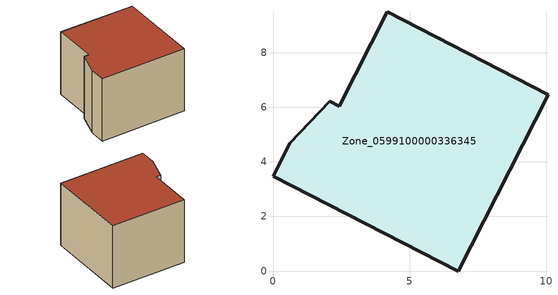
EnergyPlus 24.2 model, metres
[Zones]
Zone_0599100000336345
 floor ground (C_G): 2.08,6.21 2.42,6.04 4.18,9.49 10.07,6.45 6.78,0 0,3.47 0.62,4.69 z0
 wall outside (C_F): 0.62,4.69 0,3.47 6.78,0 10.07,6.45 4.18,9.49 2.42,6.04 2.08,6.21 0.62,4.69 z0:5.76
 roof outside (C_R): 2.42,6.04 2.08,6.21 0.62,4.69 0,3.47 6.78,0 10.07,6.45 4.18,9.49 z5.76
[BUILDING]
Pand.0599100000336345: North Axis=0; Terrain=City; Loads Convergence Tolerance Value=0.04; Temperature Convergence Tolerance Value=0.4; Solar Distribution=FullExterior; Maximum Number of Warmup Days=25; Minimum Number of Warmup Days=1
[Site:Location]
Rotterdam.The.Hague.AP_ZH_NLD Design_Conditions: Latitude=51.96; Longitude=4.45; Time Zone=1; Elevation=-4.5
[SITE:GROUNDTEMPERATURE:BUILDINGSURFACE]
18, 18, 18, 18, 18, 18, 18, 18, 18, 18, 18, 18
[MATERIAL] Thermal Absorptance=0.9; Solar Absorptance=0.7; Visible Absorptance=0.7
Name | Roughness | Thickness | Conductivity | Density | Specific Heat
G.TI.1975-1991 | MediumSmooth | 0.15 | 0.288461 | 540 | 1210
F.TI.1975-1991 | Rough | 0.3 | 0.230769 | 1920 | 840
R.TI.1975-1991 | MediumRough | 0.2 | 0.153846 | 1500 | 1000
[CONSTRUCTION]
C_G: G.TI.1975-1991
C_F: F.TI.1975-1991
C_R: R.TI.1975-1991
[ZONE]
Zone_0599100000336345: Type=1; Multiplier=1; Ceiling Height=Autocalculate; Volume=Autocalculate; Floor Area=autocalculate; Part of Total Floor Area=Yes
[ZONEINFILTRATION:DESIGNFLOWRATE]
Infil_Zone_0599100000336345: Zone or ZoneList or Space or SpaceList=Zone_0599100000336345; Schedule=AlwaysOn; Design Flow Rate Calculation Method=Flow/Area; Flow Rate per Floor Area=0.003; Constant Term Coefficient=1; Temperature Term Coefficient=0; Velocity Term Coefficient=0; Velocity Squared Term Coefficient=0
[HVACTEMPLATE:ZONE:IDEALLOADSAIRSYSTEM]
Zone_0599100000336345: Maximum Heating Supply Air Temperature=50; Minimum Cooling Supply Air Temperature=13; Maximum Heating Supply Air Humidity Ratio=0.0156; Minimum Cooling Supply Air Humidity Ratio=0.0077; Heating Limit=NoLimit; Cooling Limit=NoLimit; Dehumidification Control Type=ConstantSensibleHeatRatio; Cooling Sensible Heat Ratio=0.7; Dehumidification Setpoint=60; Humidification Control Type=None; Humidification Setpoint=30; Outdoor Air Method=None; Outdoor Air Flow Rate per Person=0.00944; Outdoor Air Flow Rate per Zone Floor Area=0; Outdoor Air Flow Rate per Zone=0; Demand Controlled Ventilation Type=None; Outdoor Air Economizer Type=NoEconomizer; Heat Recovery Type=None; Sensible Heat Recovery Effectiveness=0.7; Latent Heat Recovery Effectiveness=0.65
[ZONECONTROL:THERMOSTAT]
ThermostatControl_Zone_0599100000336345: Zone or ZoneList=Zone_0599100000336345; Control Type Schedule=DualSetpointControlType; Control 1=Thermostat_Zone_0599100000336345; Temperature Difference Between Cutout And Setpoint=0
[THERMOSTATSETPOINT:DUALSETPOINT]
Thermostat_Zone_0599100000336345: Heating Setpoint Temperature Schedule=HeatingSetpoint_Zone_0599100000336345; Cooling Setpoint Temperature Schedule=CoolingSetpoint_Zone_0599100000336345
[SCHEDULE:COMPACT]
HeatingSetpoint_Zone_0599100000336345: Through: 12/31, For: AllDays, Until: 24:00, 21
CoolingSetpoint_Zone_0599100000336345: Through: 12/31, For: AllDays, Until: 24:00, 24
DualSetpointControlType: Through: 12/31, For: AllDays, Until: 24:00, 4
AlwaysOn: Through: 12/31, For: AllDays, Until: 24:00, 1
